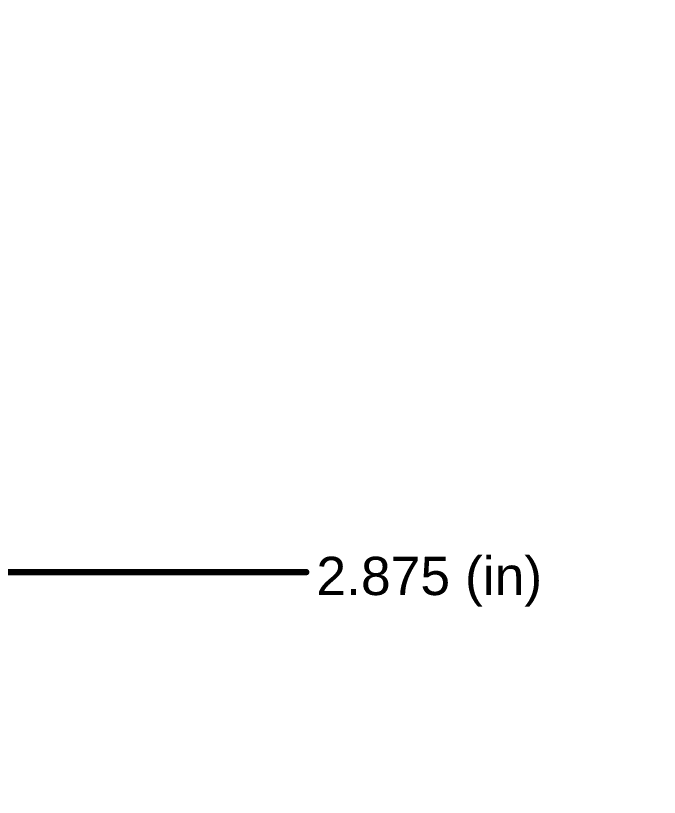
# Model space of a CAD drawing. Header units: inches. Extents: x -89 to 406, y -87 to 102.
# Drawn here: x -19.12 to 6.53, y -22.44 to 8.71 of the extents above; entities that cross this region are included whole.
import ezdxf

# ---------------------------------------------------------------- set-up
doc = ezdxf.new("R2010")
doc.units = ezdxf.units.IN
doc.layers.add('Board_Outline', color=56, linetype='Continuous')
doc.layers.add('Dimension', color=6, linetype='Continuous')
doc.styles.add('Arial', font='', dxfattribs={"height": 0.2})
doc.styles.get('Arial').set_extended_font_data('Arial')

msp = doc.modelspace()

# ---------------------------------------------------------------- linework, layer by layer
at = {"layer": 'Board_Outline'}
for points in [[(87.312, 0, 0.254, 0.254, 1), (-87.312, 0, 0.254, 0.254, 1)], [(36.513, 0, 0.254, 0.254, 1), (-36.513, 0, 0.254, 0.254, 1)]]:
    msp.add_lwpolyline(points, format="xyseb", close=True, dxfattribs=at)
at = {"layer": 'Dimension'}
msp.add_lwpolyline([(-36.513, -13.462, 0.254, 0.254, 0), (-7.542, -13.462, 0.254, 0.254, 0)], format="xyseb", dxfattribs=at)
msp.add_lwpolyline([(-7.605, -13.462, 0.127, 0.127, 1), (-7.478, -13.462, 0.127, 0.127, 1)], format="xyseb", close=True, dxfattribs=at)

# ---------------------------------------------------------------- texts
at = {"layer": 'Dimension', "style": 'Arial'}
msp.add_text('2.875 (in)', height=1.524, dxfattribs=at).set_placement((-7.135, -14.376))

doc.saveas('drawing.dxf')
